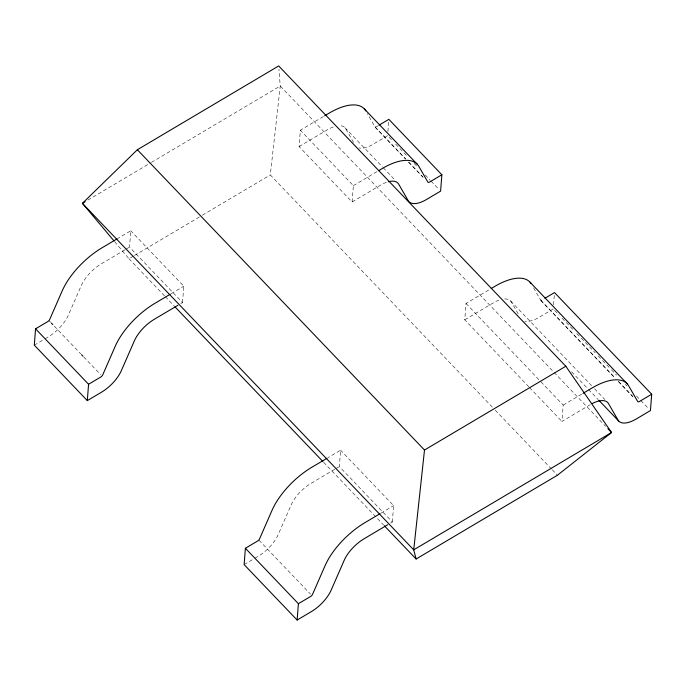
<?xml version="1.0" encoding="UTF-8"?>
<svg xmlns="http://www.w3.org/2000/svg" width="686" height="686" viewBox="0 0 686 686"><rect width="100%" height="100%" fill="white"/><g stroke="black" fill="none" stroke-linecap="round" stroke-linejoin="round"><path stroke-width="0.51" stroke-dasharray="3.43 2.57" d="M180.701 303.632L182.519 302.552L129.508 247.106L130.769 230.762L118.172 238.231M182.519 302.552L183.779 286.199L130.769 230.762M386.398 182.347A25.905 11.816 -43.7 0 0 380.37 185.237L352.107 201.993L299.096 146.555L300.357 130.211L323.758 116.337M352.107 201.993L353.367 185.649L300.357 130.211M390.531 523.075L392.358 521.995L339.347 466.557L340.599 450.213L328.002 457.682M387.916 131.601L388.705 121.379M392.358 521.995L393.61 505.651L340.599 450.213M528.803 386.793L464.756 319.805L466.008 303.461L490.31 289.055M553.568 304.85L554.357 294.628M590.2 404.689L561.937 421.444L563.197 405.1L540.371 381.227M492.316 407.115L270.301 174.93L280.248 86.024L278.936 69.114M87.919 200.063L150.5 162.959M151.417 162.411L280.248 86.024L605.644 426.34M124.955 249.815L101.245 263.87A25.905 11.816 -43.7 0 0 81.368 285.393L68.308 315.26A25.905 11.816 -43.7 0 1 48.432 336.792L44.899 338.884M125.864 249.275L129.508 247.106M299.096 146.555L327.359 129.8A25.905 11.816 -43.7 0 1 333.387 126.91M114.596 241.618L128.977 258.716L133.573 255.998M134.49 255.458L201.478 215.738M202.396 215.19L270.301 174.93M375.259 127.399L405.469 158.955M378.432 125.521L376.7 126.55A2.59 1.183 -43.7 0 1 374.865 126.661L367.404 113.679M34.3 345.169L44.015 339.407M387.599 135.682L373.467 144.06A25.905 11.816 -43.7 0 1 359.104 147.944M171.183 293.668L183.779 286.199M353.367 185.649L377.66 171.243M464.756 319.805L493.02 303.049A25.905 11.816 -43.7 0 1 499.048 300.159M553.259 308.932L539.127 317.309A25.905 11.816 -43.7 0 1 524.756 321.194M334.785 469.258L311.084 483.313A25.905 11.816 -43.7 0 0 291.198 504.845L278.147 534.711A25.905 11.816 -43.7 0 1 258.262 556.235L254.729 558.327M335.694 468.718L339.347 466.557M244.13 564.612L253.846 558.858M381.013 513.119L393.61 505.651M563.197 405.1L582.097 393.893M389.073 137.226L392.752 141.076M395.702 144.154L407.475 156.477M414.104 163.405L417.783 167.255M425.149 174.956L430.302 180.341M431.04 181.113L439.134 189.585M554.725 310.475L559.15 315.097M562.091 318.175L573.873 330.489M576.815 333.576L580.502 337.426M581.231 338.189L595.225 352.827M598.166 355.905L601.854 359.756M602.582 360.519L610.686 368.991M611.423 369.763L616.577 375.156M625.409 384.392L626.884 385.935M636.454 395.942L640.132 399.792M640.87 400.564L648.973 409.036M374.933 126.756L405.863 159.092M408.805 162.179L422.79 176.808M540.594 300.005L614.956 377.772M618.635 381.622L632.629 396.251M408.419 162.033L424.617 178.977M540.937 300.631L615.299 378.406M618.249 381.485L633.71 397.657M344.964 127.707L382.514 166.981M383.251 167.753L395.025 180.066M510.616 300.957L591.606 385.661M594.548 388.739L604.863 399.518M571.592 371.761L587.782 388.696M588.519 389.468L598.098 399.484M466.008 303.461L539.633 380.456M529.541 387.564L561.937 421.444M495.275 410.211L551.518 469.035M552.256 469.807L557.435 475.227M128.977 258.716L164.503 295.872M165.24 296.644L174.124 305.93M323.612 462.27L383.56 524.962M49.135 320.774L50.601 322.309M54.288 326.159L80.794 353.882M83.735 356.96L100.671 374.667M258.965 540.216L310.501 594.119M533.588 287.854L540.525 299.911A2.59 1.183 -43.7 0 0 542.352 299.799M518.179 313.845L511.327 301.934A25.905 11.816 -43.7 0 0 504.416 298.959M353.582 142.431L345.667 128.685A25.905 11.816 -43.7 0 0 338.764 125.71"/><path stroke-width="1.03" d="M117.272 238.762L101.974 247.835A51.862 23.641 -43.7 0 0 62.177 290.924L49.709 319.453A2.59 1.183 -43.7 0 1 47.72 321.605L35.561 328.817L34.3 345.169L87.311 400.607L101.442 392.229A25.905 11.816 -43.7 0 0 121.319 370.697L134.379 340.831A25.905 11.816 -43.7 0 1 154.256 319.307L177.966 305.253M87.311 400.607L88.571 384.263L35.561 328.817M327.102 458.214L311.804 467.286A51.862 23.641 -43.7 0 0 272.016 510.375L259.54 538.904A2.59 1.183 -43.7 0 1 257.55 541.057L245.391 548.268L244.13 564.612L297.141 620.058L311.273 611.672A25.905 11.816 -43.7 0 0 331.149 590.149L344.209 560.282A25.905 11.816 -43.7 0 1 364.095 538.759L387.796 524.704M297.141 620.058L298.401 603.706L245.391 548.268M379.307 125.006L388.859 119.338L441.87 174.776L440.609 191.128L426.478 199.506A25.905 11.816 -43.7 0 1 408.17 200.621L398.677 184.122A25.905 11.816 -43.7 0 0 388.293 181.747M544.958 298.247L554.511 292.588L651.7 394.227L650.439 410.571L636.308 418.949A25.905 11.816 -43.7 0 1 618 420.072L608.508 403.574A25.905 11.816 -43.7 0 0 592.25 403.548M137.363 149.737L424.505 450.033L413.718 549.838L416.119 559.013L557.435 475.227L611.56 432.523L565.821 366.247L278.688 65.942L137.363 149.737L82.406 203.339L113.91 240.803M85.167 201.701L82.406 203.339L413.718 549.838L611.56 432.523L607.865 428.656M324.65 115.805L329.151 113.13A51.862 23.641 -43.7 0 1 365.801 110.9M170.282 294.208L154.985 303.281A51.862 23.641 -43.7 0 0 115.188 346.361L102.72 374.899A2.59 1.183 -43.7 0 1 100.731 377.051L88.571 384.263M378.561 170.711L382.162 168.576A51.862 23.641 -43.7 0 1 418.812 166.338L427.875 182.099A2.59 1.183 -43.7 0 0 429.71 181.987L441.87 174.776M491.21 288.514L494.812 286.379A51.862 23.641 -43.7 0 1 531.033 283.464M424.505 450.033L565.821 366.247M380.113 513.651L364.815 522.723A51.862 23.641 -43.7 0 0 325.018 565.813L312.55 594.342A2.59 1.183 -43.7 0 1 310.561 596.494L298.401 603.706M582.997 393.361L591.992 388.019A51.862 23.641 -43.7 0 1 628.642 385.789L637.706 401.55A2.59 1.183 -43.7 0 0 639.541 401.439L651.7 394.227M364.386 108.954L417.397 164.391M530.038 282.203L627.227 383.843M598.827 400.247L618.712 421.041M174.861 306.702L322.874 461.498M384.297 525.733L416.119 559.013M51.339 323.08L52.813 324.624M81.523 354.653L82.997 356.188"/></g></svg>
